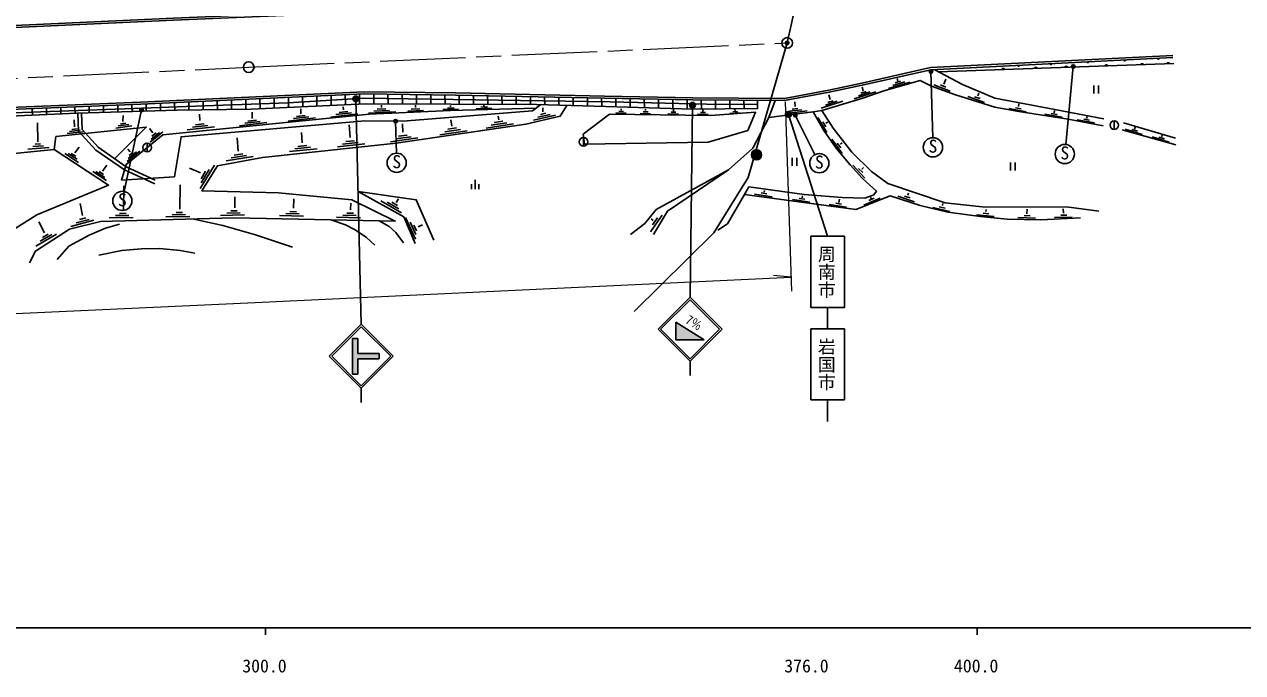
# Model space of a CAD drawing. Units: millimetres at full size, sheet at 1:1000; details may follow other scales. Extents: x 40000 to 680000, y 20000 to 380000.
# Drawn here: x 334108 to 505288, y 198715 to 289759 of the extents above; entities that cross this region are included whole.
import ezdxf
from ezdxf.enums import TextEntityAlignment as Align

# ---------------------------------------------------------------- set-up
doc = ezdxf.new("R2010")
doc.units = ezdxf.units.MM
doc.header["$LTSCALE"] = 1000
doc.header["$PDMODE"] = 32
doc.header["$PDSIZE"] = 500
doc.linetypes.add('CHAIN', pattern=[18.5, 12, -1.5, 3.5, -1.5])
for name, color, linetype, lineweight in [('M-BGD', 7, 'Continuous', 25), ('M-BGD-EXST', 7, 'Continuous', 25), ('M-BMK', 2, 'CHAIN', 13), ('M-BMK-ROW', 30, 'Continuous', 25), ('M-BMK-SRVR', 3, 'Continuous', 25), ('M-STR-HTXT', 7, 'Continuous', 13), ('M-STR-STRC', 7, 'Continuous', 25), ('M-TTL-BAND', 7, 'Continuous', 25)]:
    doc.layers.add(name, color=color, linetype=linetype, lineweight=lineweight)
doc.layers.add('M-OTRS', color=6, linetype='Continuous')
doc.styles.add('@ＭＳ ゴシック', font='')
doc.styles.add('ＭＳ ゴシック', font='')
doc.styles.get('@ＭＳ ゴシック').set_extended_font_data('@MS Gothic')
doc.styles.get('ＭＳ ゴシック').set_extended_font_data('MS Gothic')

msp = doc.modelspace()

# ---------------------------------------------------------------- hatches: boundary and pattern name
at = {"layer": 'M-BGD'}
for points in [[(478538, 284253), (478136, 284233, 0.4608), (478349, 284009, 0.4608)], [(483727, 284514), (483325, 284494, 0.4608), (483538, 284269, 0.4608)], [(485829, 283911), (486455, 283926, 0.84072)], [(488912, 284774), (488511, 284754, 0.4608), (488724, 284530, 0.4608)], [(490842, 284083), (491468, 284097, 0.84072)], [(493651, 285012), (493250, 284992, 0.4608), (493462, 284767, 0.4608)], [(494521, 284208), (495147, 284223, 0.84072)], [(471342, 283416), (471968, 283431, 0.84072)], [(474009, 284026), (473608, 284006, 0.4608), (473820, 283781, 0.4608)], [(475922, 283573), (476547, 283587, 0.84072)], [(480197, 283719), (480822, 283733, 0.84072)], [(437680, 271434, 0.41421), (436980, 272134, 0.41421), (436280, 271434, 1)]]:
    msp.add_hatch(color=256, dxfattribs=at).paths.add_polyline_path(points)
at = {"layer": 'M-BGD-EXST'}
for points in [[(461275, 283029, 1), (461715, 283268, 0.41421), (461375, 283368, 0.41421)], [(481276, 283729, 1), (481715, 283968, 0.41421), (481376, 284068, 0.41421)], [(350346, 277620, 1), (350785, 277860, 0.41421), (350446, 277960, 0.41421)], [(386052, 276051, 1), (386491, 276290, 0.41421), (386152, 276390, 0.41421)], [(442210, 276897, 1), (442650, 277136, 0.41421), (442310, 277236, 0.41421)]]:
    msp.add_hatch(color=256, dxfattribs=at).paths.add_polyline_path(points)
at = {"layer": 'M-STR-STRC'}
for points in [[(381014, 279509, 1), (380340, 279079, 0.41421), (380892, 278957, 0.41421)], [(428333, 278621, 1), (427658, 278191, 0.41421), (428210, 278069, 0.41421)], [(441805, 277339, 1), (441130, 276910, 0.41421), (441682, 276787, 0.41421)], [(425643, 247945), (429643, 245445), (425643, 245445)], [(380201, 245645), (380951, 245645), (380951, 243520), (383951, 243520), (383951, 242770), (380951, 242770), (380951, 240645), (380201, 240645)]]:
    msp.add_hatch(color=256, dxfattribs=at).paths.add_polyline_path(points)

# ---------------------------------------------------------------- linework, layer by layer
at = {"layer": 'M-BGD'}
for p, q in [((495618, 284241), (462524, 283110)), ((451970, 280418), (451837, 280935)), ((458582, 281648), (455534, 280755)), ((457804, 281680), (456130, 281190)), ((457223, 281771), (456473, 281551)), ((456827, 281850), (456764, 282135)), ((461891, 281284), (464206, 280391)), ((462826, 281245), (463604, 280945)), ((463285, 281359), (463579, 282052)), ((484389, 281175), (484389, 280057)), ((485055, 281175), (485055, 280057)), ((361212, 279037), (361230, 277793)), ((363211, 279131), (363230, 277824)), ((365210, 279224), (365230, 277855)), ((367209, 279318), (367229, 277923)), ((369207, 279412), (369228, 278013)), ((371206, 279506), (371227, 278103)), ((373205, 279599), (373226, 278192)), ((375204, 279693), (375225, 278282)), ((377203, 279787), (377224, 278372)), ((379202, 279881), (379222, 278462)), ((381200, 279974), (381221, 278552)), ((383201, 279986), (383221, 278585)), ((385201, 279959), (385221, 278578)), ((387202, 279932), (387222, 278570)), ((389202, 279905), (389222, 278563)), ((391203, 279878), (391222, 278556)), ((393204, 279851), (393223, 278549)), ((395204, 279820), (395223, 278542)), ((397205, 279777), (397223, 278535)), ((399206, 279734), (399224, 278528)), ((401207, 279691), (401224, 278521)), ((403208, 279648), (403224, 278514)), ((405208, 279605), (405225, 278507)), ((407209, 279562), (407225, 278470)), ((409210, 279519), (409226, 278410)), ((411211, 279476), (411227, 278350)), ((413212, 279433), (413229, 278291)), ((415213, 279390), (415230, 278231)), ((417213, 279352), (417231, 278173)), ((419214, 279314), (419232, 278115)), ((421215, 279277), (421233, 278058)), ((423216, 279239), (423234, 278000)), ((425217, 279202), (425235, 277943)), ((427217, 279164), (427236, 277885)), ((429218, 279142), (429236, 277874)), ((431218, 279130), (431236, 277891)), ((433219, 279118), (433236, 277908)), ((435219, 279106), (435236, 277925)), ((447746, 279044), (447003, 278803)), ((447322, 279216), (447157, 279867)), ((453730, 280267), (450710, 279286)), ((452952, 280277), (451293, 279738)), ((452369, 280350), (451625, 280109)), ((466694, 279619), (469033, 278791)), ((467630, 279606), (468416, 279328)), ((468085, 279733), (468222, 280084)), ((335225, 277931), (335239, 277013)), ((337225, 278010), (337238, 277097)), ((339224, 278089), (339237, 277181)), ((341223, 278168), (341236, 277265)), ((343222, 278247), (343235, 277330)), ((345221, 278326), (345234, 277391)), ((347220, 278404), (347234, 277452)), ((349219, 278483), (349233, 277513)), ((351218, 278568), (351232, 277574)), ((353217, 278662), (353232, 277635)), ((355216, 278756), (355231, 277696)), ((357214, 278849), (357231, 277731)), ((359213, 278943), (359231, 277762)), ((366128, 276544), (366096, 277421)), ((372962, 277202), (372953, 277915)), ((380060, 277326), (377887, 277081)), ((379549, 277520), (378320, 277381)), ((378932, 277761), (378916, 278200)), ((386312, 277462), (382451, 277311)), ((385398, 277677), (383213, 277591)), ((384902, 277907), (383667, 277859)), ((384299, 278072), (384312, 278412)), ((390176, 277673), (387990, 277587)), ((389679, 277904), (388444, 277855)), ((389076, 278068), (389075, 278390)), ((395100, 277873), (392914, 277787)), ((394489, 278049), (393545, 278012)), ((394000, 278161), (393997, 278379)), ((399786, 277993), (397601, 277908)), ((399176, 278170), (398232, 278133)), ((398688, 278254), (398685, 278455)), ((406978, 277475), (406951, 278018)), ((417200, 277314), (418685, 277282)), ((417641, 277554), (418313, 277540)), ((417971, 277705), (417976, 277915)), ((421065, 277490), (421737, 277475)), ((421395, 277641), (421400, 277851)), ((424986, 277421), (425658, 277406)), ((425316, 277571), (425321, 277781)), ((429128, 277379), (429800, 277365)), ((429458, 277530), (429463, 277740)), ((433225, 277238), (434708, 277323)), ((433649, 277463), (434320, 277501)), ((433967, 277601), (433958, 277794)), ((444108, 277631), (440961, 277208)), ((443344, 277780), (441615, 277548)), ((442784, 277957), (442009, 277853)), ((442397, 278203), (442352, 278872)), ((449108, 278961), (446088, 277980)), ((448329, 278971), (446671, 278432)), ((472446, 277937), (474888, 277498)), ((473353, 278029), (474173, 277882)), ((473782, 278228), (473860, 278596)), ((478796, 277348), (478860, 277641)), ((336017, 273246), (335937, 275908)), ((341133, 275351), (341084, 276375)), ((348785, 275688), (347291, 275495)), ((348383, 275888), (347634, 275791)), ((347962, 276141), (347971, 276965)), ((359383, 275805), (358154, 275667)), ((358762, 276244), (358723, 277167)), ((368183, 275961), (364344, 275529)), ((367257, 276109), (365083, 275864)), ((366745, 276303), (365516, 276164)), ((375017, 276619), (371177, 276188)), ((374090, 276767), (371917, 276522)), ((373578, 276961), (372350, 276823)), ((380987, 277178), (377148, 276746)), ((379876, 273870), (379731, 275643)), ((387281, 274630), (387227, 275787)), ((394179, 275468), (394031, 276361)), ((402823, 275794), (399006, 275197)), ((401883, 275951), (399722, 275613)), ((401356, 276172), (400134, 275981)), ((400756, 276355), (400702, 276862)), ((408752, 276995), (405656, 276286)), ((407966, 277123), (406266, 276733)), ((407381, 277296), (406619, 277122)), ((420623, 277250), (422109, 277217)), ((424545, 277180), (426030, 277148)), ((428687, 277139), (430172, 277106)), ((445581, 276673), (446881, 274560)), ((446301, 276075), (446738, 275366)), ((446736, 275889), (447003, 276041)), ((477485, 277166), (479926, 276726)), ((478392, 277258), (479212, 277110)), ((482052, 276353), (484494, 275914)), ((482959, 276445), (483779, 276298)), ((483363, 276535), (483427, 276828)), ((487254, 276215), (487254, 275015)), ((488543, 275912), (495850, 273788)), ((342387, 274674), (340114, 274434)), ((341945, 274879), (340447, 274720)), ((341548, 275088), (340796, 275009)), ((349232, 275494), (346966, 275200)), ((352174, 274540), (351692, 275152)), ((353555, 274650), (351788, 273200)), ((353073, 274578), (351908, 273622)), ((352626, 274534), (352042, 274055)), ((360833, 275365), (356993, 274933)), ((359900, 275562), (357727, 275317)), ((373136, 273110), (373068, 274560)), ((388436, 273976), (386269, 273678)), ((387912, 274207), (386688, 274038)), ((396310, 274822), (392491, 274241)), ((395371, 274983), (393209, 274653)), ((394845, 275206), (393623, 275020)), ((488341, 274961), (495911, 272837)), ((488791, 275028), (491166, 274313)), ((489702, 275016), (490500, 274776)), ((490114, 275060), (490211, 275343)), ((492587, 273953), (494963, 273239)), ((493498, 273941), (494296, 273701)), ((493910, 273985), (494007, 274269)), ((337579, 272483), (334576, 272230)), ((336783, 272717), (335282, 272590)), ((336386, 272984), (335633, 272921)), ((341181, 271697), (341792, 272520)), ((348960, 271840), (348641, 272244)), ((351363, 273081), (351363, 271881)), ((364169, 271972), (364010, 273814)), ((375228, 272294), (371384, 271907)), ((374299, 272502), (372122, 272283)), ((373784, 272752), (372554, 272628)), ((381937, 272969), (378094, 272578)), ((381007, 273176), (378832, 272954)), ((380492, 273425), (379263, 273300)), ((389372, 273803), (385545, 273275)), ((412672, 273868), (412672, 272668)), ((447568, 273622), (449033, 271621)), ((448334, 273084), (448826, 272412)), ((448782, 272933), (449036, 273107)), ((341723, 270378), (339812, 271632)), ((341510, 270817), (340251, 271643)), ((341335, 271231), (340704, 271645)), ((350341, 271950), (348574, 270500)), ((349859, 271878), (348694, 270922)), ((349412, 271834), (348828, 271355)), ((366277, 271185), (362460, 270583)), ((365337, 271341), (363176, 271000)), ((364809, 271561), (363588, 271369)), ((441994, 271010), (441994, 269892)), ((442661, 271010), (442661, 269892)), ((345632, 267823), (343721, 269077)), ((345419, 268262), (344160, 269088)), ((345244, 268676), (344613, 269090)), ((345090, 269142), (345701, 269965)), ((358846, 268908), (357312, 269576)), ((360809, 270005), (358798, 266706)), ((359572, 269130), (358929, 268074)), ((360082, 269389), (358943, 267522)), ((450506, 269976), (452210, 268173)), ((451333, 269538), (451905, 268933)), ((451796, 269444), (452027, 269648)), ((472682, 270360), (472682, 269242)), ((473349, 270360), (473349, 269242)), ((348021, 263657), (348075, 267106)), ((355959, 263790), (356013, 267239)), ((396919, 266620), (396919, 267317)), ((397452, 266620), (397452, 267949)), ((397985, 266620), (397985, 267317)), ((363660, 264016), (363684, 265538)), ((436705, 265925), (439159, 265557)), ((437627, 266090), (438451, 265966)), ((438056, 266188), (438113, 266437)), ((443395, 265411), (443452, 265660)), ((452070, 264391), (454349, 265370)), ((452766, 265016), (453531, 265345)), ((453079, 265326), (453006, 265503)), ((456852, 265640), (459205, 264852)), ((457788, 265643), (458578, 265378)), ((458241, 265778), (458349, 266067)), ((342300, 262901), (341927, 264584)), ((371945, 263956), (371965, 265252)), ((379946, 263733), (379960, 264657)), ((387119, 263296), (384188, 264963)), ((386737, 263859), (385104, 264788)), ((386540, 264316), (385746, 264767)), ((386358, 264751), (386690, 265276)), ((442045, 265148), (444498, 264779)), ((442966, 265313), (443790, 265189)), ((447189, 264471), (449642, 264102)), ((448111, 264636), (448934, 264512)), ((448539, 264734), (448654, 265232)), ((461739, 264024), (464158, 263472)), ((462670, 264119), (463482, 263934)), ((463107, 264298), (463186, 264597)), ((469224, 263458), (469264, 263763)), ((474981, 263163), (474996, 263784)), ((480111, 263237), (480094, 263858)), ((336921, 260498), (336119, 262025)), ((343887, 262241), (340624, 261391)), ((343221, 262377), (341403, 261904)), ((342761, 262567), (341877, 262337)), ((349411, 262647), (346040, 262577)), ((348795, 262934), (346916, 262895)), ((348391, 263226), (347478, 263207)), ((357349, 262781), (353978, 262711)), ((356733, 263068), (354855, 263029)), ((356329, 263359), (355417, 263341)), ((365050, 263006), (361679, 262937)), ((364434, 263294), (362556, 263255)), ((364030, 263585), (363117, 263567)), ((373335, 262828), (369964, 262914)), ((372733, 263143), (370854, 263191)), ((372343, 263453), (371430, 263477)), ((381336, 262610), (377965, 262691)), ((380733, 262925), (378855, 262970)), ((380343, 263234), (379430, 263256)), ((389072, 259581), (387684, 262655)), ((389094, 260261), (388321, 261973)), ((422078, 260635), (423712, 262954)), ((422483, 262222), (422185, 262428)), ((422385, 261591), (423078, 262576)), ((467901, 263013), (470370, 262770)), ((468813, 263225), (469642, 263143)), ((473695, 262621), (476175, 262564)), ((474588, 262900), (475421, 262881)), ((478856, 262628), (481335, 262702)), ((479733, 262954), (480566, 262979)), ((338626, 260277), (335699, 258602)), ((337947, 260234), (336316, 259301)), ((337453, 260297), (336661, 259843)), ((389203, 260747), (388828, 261579)), ((389419, 261345), (390042, 261599))]:
    msp.add_line(p, q, dxfattribs=at)
for points in [[(442673, 293723), (430013, 293686), (421271, 293518), (418679, 293445), (403448, 292747), (386074, 291962), (355050, 290640), (331722, 289562), (310722, 288725), (305959, 288386), (265322, 286575), (232365, 284996), (229993, 284898), (191458, 283022)], [(442674, 293423), (430016, 293386), (421279, 293218), (418690, 293145), (403462, 292448), (386087, 291662), (355063, 290340), (331735, 289262), (310739, 288426), (305976, 288087), (265336, 286276), (232378, 284696), (230007, 284598), (191473, 282723)], [(495465, 285404), (461446, 283697), (451787, 281493), (447122, 280515), (440906, 279372)], [(495480, 285105), (461487, 283398), (451851, 281200), (447180, 280221), (440932, 279072)], [(461935, 283421), (465933, 281305), (470480, 279412), (477190, 278117), (485770, 276513)], [(485669, 275507), (480770, 276426), (473850, 277501), (470483, 278111), (464951, 279869), (461549, 281087), (459986, 281899), (454891, 280437), (451901, 279413), (446162, 277670), (444931, 277462), (438712, 276661)], [(440906, 279372), (428023, 279449), (415621, 279681), (394691, 280131), (381833, 280304), (350444, 278832), (329708, 278013), (296154, 276385)], [(440932, 279072), (428020, 279149), (415615, 279381), (394685, 279831), (381838, 280004), (350457, 278532), (329721, 277713), (296168, 276085)], [(437120, 279095), (437132, 277941), (427988, 277863), (415820, 278213), (406059, 278505), (382043, 278589), (365967, 277866), (355509, 277704), (341540, 277278), (329866, 276787), (329829, 277717)], [(437126, 278518), (429939, 278568), (416419, 278873), (381787, 279391), (371189, 278746), (356860, 278248), (349490, 277962), (329848, 277252)], [(439616, 279080), (438712, 276661), (436472, 272365), (433047, 269333), (422882, 263753), (421272, 261804), (419276, 260262)], [(410353, 278376), (409405, 276848), (404550, 275759), (386351, 273087), (367547, 271042), (361239, 269899), (359049, 266371), (369802, 266077), (380131, 265097), (386210, 262124), (363558, 262572), (344810, 262053), (340463, 261011), (335680, 257919), (334847, 256254)], [(406695, 278486), (405500, 277617), (387285, 276149), (381943, 276203), (356120, 273977), (355198, 268361), (347747, 267872)], [(347747, 267872), (348400, 270070), (353544, 274257), (382577, 277137), (393998, 277682), (406046, 278014)], [(435905, 266947), (443658, 265882), (449006, 265434), (452210, 265364), (453489, 265824), (453829, 266340), (451891, 268125), (450131, 270036), (448162, 272394), (446441, 274836), (444931, 277462)], [(446162, 277670), (447738, 275194), (450381, 271819), (453146, 269080), (455447, 267417), (463488, 264707), (469127, 264091), (480534, 264152), (485074, 263545)], [(352439, 267371), (348177, 269318), (344131, 272115), (341730, 274777), (341624, 277282)], [(352502, 267892), (348424, 269755), (344463, 272493), (342222, 274978), (342124, 277296)], [(338302, 272167), (338532, 274004), (351228, 275325), (346773, 270896)], [(292760, 256858), (300481, 256062), (308031, 256076), (318295, 258578), (331015, 259981), (335838, 262995), (345936, 267189), (338302, 272167), (329829, 271329), (323874, 269868), (323079, 271196), (319280, 271376)], [(422497, 260262), (424470, 263527), (433047, 269333)], [(389035, 258983), (387413, 262743), (380995, 266306), (389178, 265130), (391656, 259429)], [(435905, 266947), (435302, 265880), (432897, 261734), (431526, 260875)], [(482499, 262595), (476914, 262298), (472220, 262417), (468457, 262773), (463852, 263389), (459970, 264299), (455752, 265665), (450937, 263764), (435302, 265880)], [(357933, 262416), (361982, 261532), (366565, 260221), (371778, 258490)], [(377159, 262303), (379208, 261616), (380580, 260905), (382183, 259823), (383357, 258756)], [(383976, 262168), (385384, 261356), (386313, 260531), (387378, 259066)], [(338726, 256753), (340368, 258632), (343232, 260167), (345532, 261129), (347484, 261677)], [(344584, 257334), (347807, 257992), (350579, 258217), (353126, 258286), (356020, 257992), (358065, 257645)]]:
    msp.add_lwpolyline(points, dxfattribs=at)
msp.add_lwpolyline([(416309, 277144), (430546, 276948), (436846, 277418), (435757, 274870), (430200, 273237), (412803, 272929), (412629, 274323)], close=True, dxfattribs=at)
for centre, radius in [((487254, 275615), 600), ((351363, 272481), 600), ((412672, 273268), 600), ((436980, 271434), 700)]:
    msp.add_circle(centre, radius, dxfattribs=at)
at = {"layer": 'M-BGD-EXST'}
for p, q in [((461495, 283148), (461737, 273845)), ((481495, 283848), (480425, 272893)), ((350565, 277740), (348152, 266288)), ((386272, 276170), (386388, 271668)), ((442430, 277016), (445200, 271467))]:
    msp.add_line(p, q, dxfattribs=at)
for centre, radius in [((461495, 283148), 250), ((481495, 283848), 250), ((350565, 277740), 250), ((386272, 276170), 250), ((442430, 277016), 250), ((461772, 272495), 1350), ((480294, 271549), 1350), ((386423, 270318), 1350), ((445803, 270259), 1350), ((347873, 264967), 1350)]:
    msp.add_circle(centre, radius, dxfattribs=at)
at = {"layer": 'M-BMK'}
msp.add_lwpolyline([(66738, 289103), (123550, 279434), (134434, 277845), (142620, 276785), (155633, 275853), (164550, 275235), (165566, 275235), (170764, 275130), (199491, 275841), (265710, 279026), (365633, 283752), (441283, 287149)], dxfattribs=at)
at = {"layer": 'M-BMK-ROW'}
msp.add_lwpolyline([(419799, 249412), (430995, 260482), (435824, 268258), (441283, 287149), (443099, 295339), (444027, 331598)], dxfattribs=at)
at = {"layer": 'M-BMK-SRVR'}
for centre in [(441283, 287149), (365633, 283752)]:
    msp.add_circle(centre, 750, dxfattribs=at)
at = {"layer": 'M-OTRS'}
msp.add_point((441283, 287149), dxfattribs=at)
at = {"layer": 'M-STR-HTXT'}
for p, q in [((440988, 278891), (441881, 252293)), ((441816, 254249), (439371, 254478))]:
    msp.add_line(p, q, dxfattribs=at)
msp.add_lwpolyline([(236662, 244698), (259804, 245704), (284925, 246952), (366540, 250715), (408962, 252732), (441816, 254249)], dxfattribs=at)
at = {"layer": 'M-STR-STRC'}
for p, q in [((380677, 279294), (381451, 247646)), ((427996, 278406), (427644, 251446)), ((441468, 277124), (446969, 260006)), ((444594, 250006), (444594, 260006)), ((444594, 260006), (449344, 260006)), ((449344, 250006), (449344, 260006)), ((423144, 246946), (427644, 251446)), ((423497, 246946), (427644, 251092)), ((432144, 246945), (427644, 251446)), ((431790, 246945), (427644, 251092)), ((444594, 250006), (449344, 250006)), ((446969, 250006), (446969, 247006)), ((376951, 243146), (381451, 247646)), ((377305, 243146), (381451, 247292)), ((385952, 243146), (381451, 247646)), ((385598, 243146), (381451, 247292)), ((423144, 246946), (427644, 242445)), ((423497, 246946), (427644, 242799)), ((425643, 247945), (425643, 245445)), ((429643, 245445), (425643, 247945)), ((427644, 242799), (431790, 246945)), ((427644, 242445), (432144, 246945)), ((444594, 237006), (444594, 247006)), ((444594, 247006), (449344, 247006)), ((449344, 237006), (449344, 247006)), ((380201, 245645), (380201, 240645)), ((380201, 245645), (380951, 245645)), ((380951, 245645), (380951, 243520)), ((425643, 245445), (429643, 245445)), ((376951, 243146), (381451, 238645)), ((377305, 243146), (381451, 238999)), ((380951, 243520), (383951, 243520)), ((381451, 238999), (385598, 243146)), ((381452, 238646), (385952, 243146)), ((383951, 243520), (383951, 242770)), ((380951, 242770), (383951, 242770)), ((380951, 242770), (380951, 240645)), ((427644, 242445), (427644, 240445)), ((380201, 240645), (380951, 240645)), ((381451, 238645), (381451, 236645)), ((444594, 237006), (449344, 237006)), ((446969, 237006), (446969, 234006))]:
    msp.add_line(p, q, dxfattribs=at)
for centre in [(380677, 279294), (427996, 278406), (441468, 277124)]:
    msp.add_circle(centre, 400, dxfattribs=at)
at = {"layer": 'M-TTL-BAND'}
for p, q in [((40000, 205000), (579000, 205000)), ((368000, 205000), (368000, 204000)), ((468000, 205000), (468000, 204000))]:
    msp.add_line(p, q, dxfattribs=at)

# ---------------------------------------------------------------- texts
at = {"layer": 'M-BGD-EXST', "style": 'ＭＳ ゴシック'}
for p in [(461117, 271203), (479639, 270257), (385767, 269026), (445147, 268967), (347218, 263675)]:
    msp.add_text('S', height=1833, rotation=358.508, dxfattribs=at).set_placement(p, align=Align.BOTTOM_LEFT)
at = {"layer": 'M-STR-STRC', "style": '@ＭＳ ゴシック'}
for s, p in [('周南市', (446828, 255009)), ('岩国市', (446828, 242009))]:
    msp.add_text(s, height=1833, rotation=270, dxfattribs=at).set_placement(p, align=Align.MIDDLE_CENTER)
at = {"layer": 'M-STR-STRC', "style": 'ＭＳ ゴシック', "width": 0.85}
msp.add_text('7％', height=1320, rotation=327.995, dxfattribs=at).set_placement((427643, 246945), align=Align.BOTTOM_CENTER)
at = {"layer": 'M-TTL-BAND', "style": 'ＭＳ ゴシック'}
for s, p in [('300.0', (367844, 198195)), ('376.0', (444000, 198195)), ('400.0', (467844, 198195))]:
    msp.add_text(s, height=1833, dxfattribs=at).set_placement(p, align=Align.BOTTOM_CENTER)

doc.saveas('drawing.dxf')
